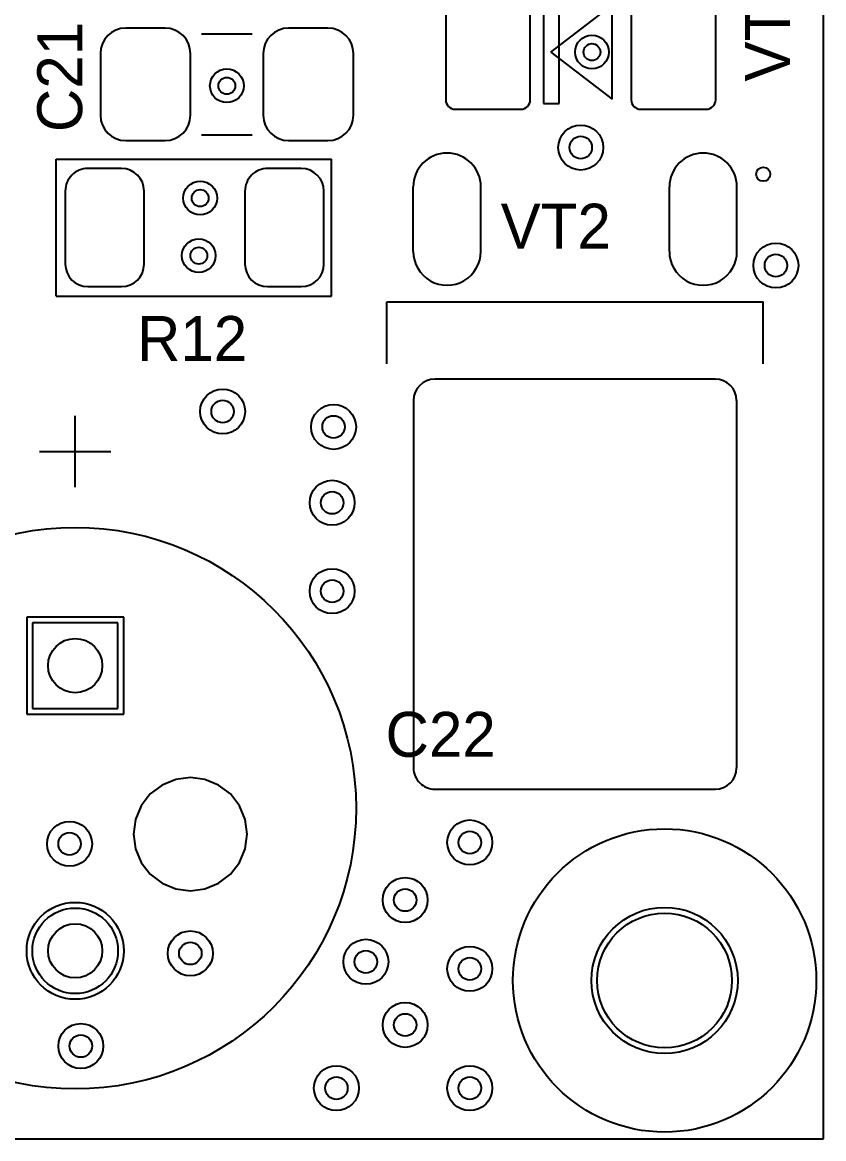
# Model space of a CAD drawing. Header units: millimetres. Extents: x 50.8 to 111.8, y 76.2 to 121.7.
# Drawn here: x 97.53 to 111.8, y 76.2 to 96.08 of the extents above; entities that cross this region are included whole.
import ezdxf

# ---------------------------------------------------------------- set-up
doc = ezdxf.new("R2010")
doc.units = ezdxf.units.MM
for name, color, linetype in [('KeepOutLayer', 6, 'Continuous'), ('MultiLayer', 9, 'Continuous'), ('TopOverlay', 2, 'Continuous'), ('TopSolder', 216, 'Continuous')]:
    doc.layers.add(name, color=color, linetype=linetype)

# ---------------------------------------------------------------- blocks, each defined once
blk = doc.blocks.new('CC1206_MIDI_22')
at = {"layer": 'TopOverlay'}
for p, q in [((1, 0.9), (1.9, 0.9)), ((1, -0.9), (1.9, -0.9))]:
    blk.add_line(p, q, dxfattribs=at)
at = {"layer": 'TopSolder'}
for p, q in [((0.35, 1.002), (-0.35, 1.002)), ((3.25, 1.002), (2.55, 1.002)), ((-0.802, 0.55), (-0.802, -0.55)), ((0.802, -0.55), (0.802, 0.55)), ((2.098, 0.55), (2.098, -0.55)), ((3.702, -0.55), (3.702, 0.55)), ((-0.35, -1.002), (0.35, -1.002)), ((2.55, -1.002), (3.25, -1.002))]:
    blk.add_line(p, q, dxfattribs=at)
for centre in [(0, 0), (2.9, 0)]:
    blk.add_circle(centre, 0, dxfattribs=at)
for centre, start, end in [((-0.35, 0.55), 90, 180), ((0.35, 0.55), 0, 90), ((2.55, 0.55), 90, 180), ((3.25, 0.55), 0, 90), ((-0.35, -0.55), 180, 270), ((0.35, -0.55), 270, 0), ((2.55, -0.55), 180, 270), ((3.25, -0.55), 270, 0)]:
    blk.add_arc(centre, 0.452, start, end, dxfattribs=at)
blk = doc.blocks.new('CC16X10_CAP0_5_1__P________23')
at = {"layer": 'MultiLayer'}
for p, q in [((-0.762, 0.762), (-0.762, -0.762)), ((0.762, 0.762), (-0.762, 0.762)), ((0.762, -0.762), (0.762, 0.762)), ((-0.762, -0.762), (0.762, -0.762))]:
    blk.add_line(p, q, dxfattribs=at)
for centre, radius in [((5.08, 0), 0.762), ((0, 0), 0.4826), ((5.08, 0), 0.4826)]:
    blk.add_circle(centre, radius, dxfattribs=at)
at = {"layer": 'TopOverlay'}
for p, q in [((-3.81, -0.635), (-3.81, 0.635)), ((-3.175, 0), (-4.445, 0))]:
    blk.add_line(p, q, dxfattribs=at)
blk.add_circle((2.54, 0), 5, dxfattribs=at)
at = {"layer": 'TopSolder'}
for p, q in [((-0.8636, 0.8636), (-0.8636, -0.8636)), ((0.8636, 0.8636), (-0.8636, 0.8636)), ((0.8636, -0.8636), (0.8636, 0.8636)), ((-0.8636, -0.8636), (0.8636, -0.8636))]:
    blk.add_line(p, q, dxfattribs=at)
for centre, radius in [((5.08, 0), 0.8636), ((0, 0), 0.4826), ((5.08, 0), 0.4826)]:
    blk.add_circle(centre, radius, dxfattribs=at)
blk = doc.blocks.new('RC1206_2M_48')
at = {"layer": 'TopOverlay'}
for p, q in [((-0.838, 1.219), (-0.838, -1.219)), ((4.064, 1.219), (-0.838, 1.219)), ((4.064, 1.219), (4.064, -1.219)), ((4.064, -1.219), (-0.838, -1.219))]:
    blk.add_line(p, q, dxfattribs=at)
at = {"layer": 'TopSolder'}
for p, q in [((0.3, 1.052), (-0.3, 1.052)), ((3.5, 1.052), (2.9, 1.052)), ((-0.702, 0.65), (-0.702, -0.65)), ((0.702, -0.65), (0.702, 0.65)), ((2.499, 0.65), (2.499, -0.65)), ((3.902, -0.65), (3.902, 0.65)), ((-0.3, -1.052), (0.3, -1.052)), ((2.9, -1.052), (3.5, -1.052))]:
    blk.add_line(p, q, dxfattribs=at)
for centre in [(0, 0), (3.2, 0)]:
    blk.add_circle(centre, 0, dxfattribs=at)
for centre, start, end in [((-0.3, 0.65), 90, 180), ((0.3, 0.65), 0, 90), ((2.9, 0.65), 90, 180), ((3.5, 0.65), 0, 90), ((-0.3, -0.65), 180, 270), ((0.3, -0.65), 270, 0), ((2.9, -0.65), 180, 270), ((3.5, -0.65), 270, 0)]:
    blk.add_arc(centre, 0.402, start, end, dxfattribs=at)
blk = doc.blocks.new('SOD_80_61')
at = {"layer": 'TopOverlay'}
for p, q in [((-0.381, 0.914), (-0.66, 0.914)), ((-0.66, 0.914), (-0.66, -0.914)), ((-0.533, 0), (0.559, 0.838)), ((-0.381, -0.914), (-0.381, 0.914)), ((0.559, -0.838), (0.559, 0.838)), ((-0.533, 0), (0.559, -0.838)), ((-0.66, -0.914), (-0.381, -0.914))]:
    blk.add_line(p, q, dxfattribs=at)
at = {"layer": 'TopSolder'}
for p, q in [((-1.066, 1.017), (-2.236, 1.017)), ((2.236, 1.017), (1.066, 1.017)), ((-2.403, 0.85), (-2.403, -0.85)), ((-0.899, -0.85), (-0.899, 0.85)), ((0.899, 0.85), (0.899, -0.85)), ((2.403, -0.85), (2.403, 0.85)), ((-2.236, -1.017), (-1.066, -1.017)), ((1.066, -1.017), (2.236, -1.017))]:
    blk.add_line(p, q, dxfattribs=at)
for centre in [(-1.651, 0), (1.651, 0)]:
    blk.add_circle(centre, 0, dxfattribs=at)
for centre, start, end in [((-2.236, 0.85), 90, 180), ((-1.066, 0.85), 0, 90), ((1.066, 0.85), 90, 180), ((2.236, 0.85), 0, 90), ((-2.236, -0.85), 180, 270), ((-1.066, -0.85), 270, 0), ((1.066, -0.85), 180, 270), ((2.236, -0.85), 270, 0)]:
    blk.add_arc(centre, 0.167, start, end, dxfattribs=at)
blk = doc.blocks.new('D_PAK_TO_252AA__63')
at = {"layer": 'TopOverlay'}
for p, q in [((-1.925, 3.35), (-3.025, 3.35)), ((-3.025, -3.35), (-3.025, 3.35)), ((-1.925, -3.35), (-3.025, -3.35))]:
    blk.add_line(p, q, dxfattribs=at)
blk.add_circle((-5.3, 3.35), 0.125, dxfattribs=at)
at = {"layer": 'TopSolder'}
for p, q in [((-3.925, 2.882), (-5.075, 2.882)), ((5.273, 2.877), (-1.272, 2.877)), ((-1.652, 2.497), (-1.652, -2.497)), ((5.652, -2.497), (5.652, 2.497)), ((-3.925, 1.678), (-5.075, 1.678)), ((-3.925, -1.678), (-5.075, -1.678)), ((-3.925, -2.882), (-5.075, -2.882)), ((-1.272, -2.877), (5.273, -2.877))]:
    blk.add_line(p, q, dxfattribs=at)
for centre in [(-4.5, 2.28), (2, 0), (-4.5, -2.28)]:
    blk.add_circle(centre, 0, dxfattribs=at)
for centre, radius, start, end in [((-5.075, 2.28), 0.602, 90, 270), ((-3.925, 2.28), 0.602, 270, 90), ((-1.272, 2.497), 0.379, 90, 180), ((5.273, 2.497), 0.379, 0, 90), ((-5.075, -2.28), 0.602, 90, 270), ((-3.925, -2.28), 0.602, 270, 90), ((-1.272, -2.497), 0.379, 180, 270), ((5.273, -2.497), 0.379, 270, 0)]:
    blk.add_arc(centre, radius, start, end, dxfattribs=at)
blk = doc.blocks.new('REPER1_2_70')
at = {"layer": 'TopSolder'}
for p, q in [((0, 1.009), (-0.261, 0.974)), ((0, 1.009), (0, 1.009)), ((0.261, 0.974), (0, 1.009)), ((-0.504, 0.873), (-0.713, 0.713)), ((-0.261, 0.974), (-0.504, 0.873)), ((0.504, 0.873), (0.261, 0.974)), ((0.713, 0.713), (0.504, 0.873)), ((-0.713, 0.713), (-0.873, 0.504)), ((0.873, 0.504), (0.713, 0.713)), ((-0.873, 0.504), (-0.974, 0.261)), ((0.974, 0.261), (0.873, 0.504)), ((-0.974, 0.261), (-1.009, 0)), ((1.009, 0), (0.974, 0.261)), ((-1.009, 0), (-0.974, -0.261)), ((0.974, -0.261), (1.009, 0)), ((-0.974, -0.261), (-0.873, -0.504)), ((0.873, -0.504), (0.974, -0.261)), ((-0.873, -0.504), (-0.713, -0.713)), ((0.713, -0.713), (0.873, -0.504)), ((-0.713, -0.713), (-0.504, -0.873)), ((0.504, -0.873), (0.713, -0.713)), ((-0.504, -0.873), (-0.261, -0.974)), ((-0.261, -0.974), (0, -1.009)), ((0, -1.009), (0.261, -0.974)), ((0.261, -0.974), (0.504, -0.873)), ((0, -1.009), (0, -1.009))]:
    blk.add_line(p, q, dxfattribs=at)

msp = doc.modelspace()

# ---------------------------------------------------------------- linework, layer by layer
at = {"layer": 'KeepOutLayer'}
for p, q in [((111.8, 76.2), (111.8, 119.2)), ((50.8, 76.2), (111.8, 76.2))]:
    msp.add_line(p, q, dxfattribs=at)
at = {"layer": 'MultiLayer'}
for centre, radius in [((107.675, 95.55), 0.3), ((107.675, 95.55), 0.15), ((101.175, 94.95), 0.3), ((101.175, 94.95), 0.15), ((107.475, 93.85), 0.4), ((107.475, 93.85), 0.2), ((100.7, 92.95), 0.3), ((100.7, 92.95), 0.15), ((100.675, 91.925), 0.3), ((100.675, 91.925), 0.15), ((110.95, 91.75), 0.4), ((110.95, 91.75), 0.2), ((101.1, 89.15), 0.4), ((101.1, 89.15), 0.2), ((103.075, 88.875), 0.4), ((103.075, 88.875), 0.2), ((103.05, 87.525), 0.4), ((103.05, 87.525), 0.2), ((103.05, 85.95), 0.4), ((103.05, 85.95), 0.2), ((98.375, 81.45), 0.4), ((105.5, 81.475), 0.4), ((98.375, 81.45), 0.2), ((105.5, 81.475), 0.2), ((104.35, 80.45), 0.4), ((104.35, 80.45), 0.2), ((108.968, 79.017), 1.2), ((108.968, 79.017), 1.2), ((100.525, 79.5), 0.4), ((103.65, 79.35), 0.4), ((100.525, 79.5), 0.2), ((103.65, 79.35), 0.2), ((105.5, 79.225), 0.4), ((105.5, 79.225), 0.2), ((104.35, 78.225), 0.4), ((104.35, 78.225), 0.2), ((98.575, 77.85), 0.4), ((98.575, 77.85), 0.2), ((103.125, 77.1), 0.4), ((105.5, 77.1), 0.4), ((103.125, 77.1), 0.2), ((105.5, 77.1), 0.2)]:
    msp.add_circle(centre, radius, dxfattribs=at)
at = {"layer": 'TopOverlay'}
msp.add_circle((108.968, 79.017), 2.7, dxfattribs=at)
at = {"layer": 'TopSolder'}
for radius in [1.302, 1.2]:
    msp.add_circle((108.968, 79.017), radius, dxfattribs=at)

# ---------------------------------------------------------------- block references
for name, p in [('SOD_80_61', (107.475, 95.55)), ('CC1206_MIDI_22', (99.725, 94.975))]:
    msp.add_blockref(name, p)
for name, p, rotation in [('RC1206_2M_48', (102.2, 92.425), 180), ('D_PAK_TO_252AA__63', (107.375, 88.075), 270), ('CC16X10_CAP0_5_1__P________23', (98.475, 84.625), 270), ('REPER1_2_70', (100.525, 81.625), 90)]:
    msp.add_blockref(name, p, dxfattribs=dict(rotation=rotation))

# ---------------------------------------------------------------- texts
at = {"layer": 'TopOverlay'}
for s, p in [('VT1', (111.2, 95.025)), ('C21', (98.6, 94.125))]:
    msp.add_text(s, height=0.8, rotation=90, dxfattribs=at).set_placement(p)
for s, p in [('VT2', (106.05, 92.05)), ('R12', (99.575, 90.05)), ('C22', (104, 83))]:
    msp.add_text(s, height=0.8, dxfattribs=at).set_placement(p)

doc.saveas('drawing.dxf')
